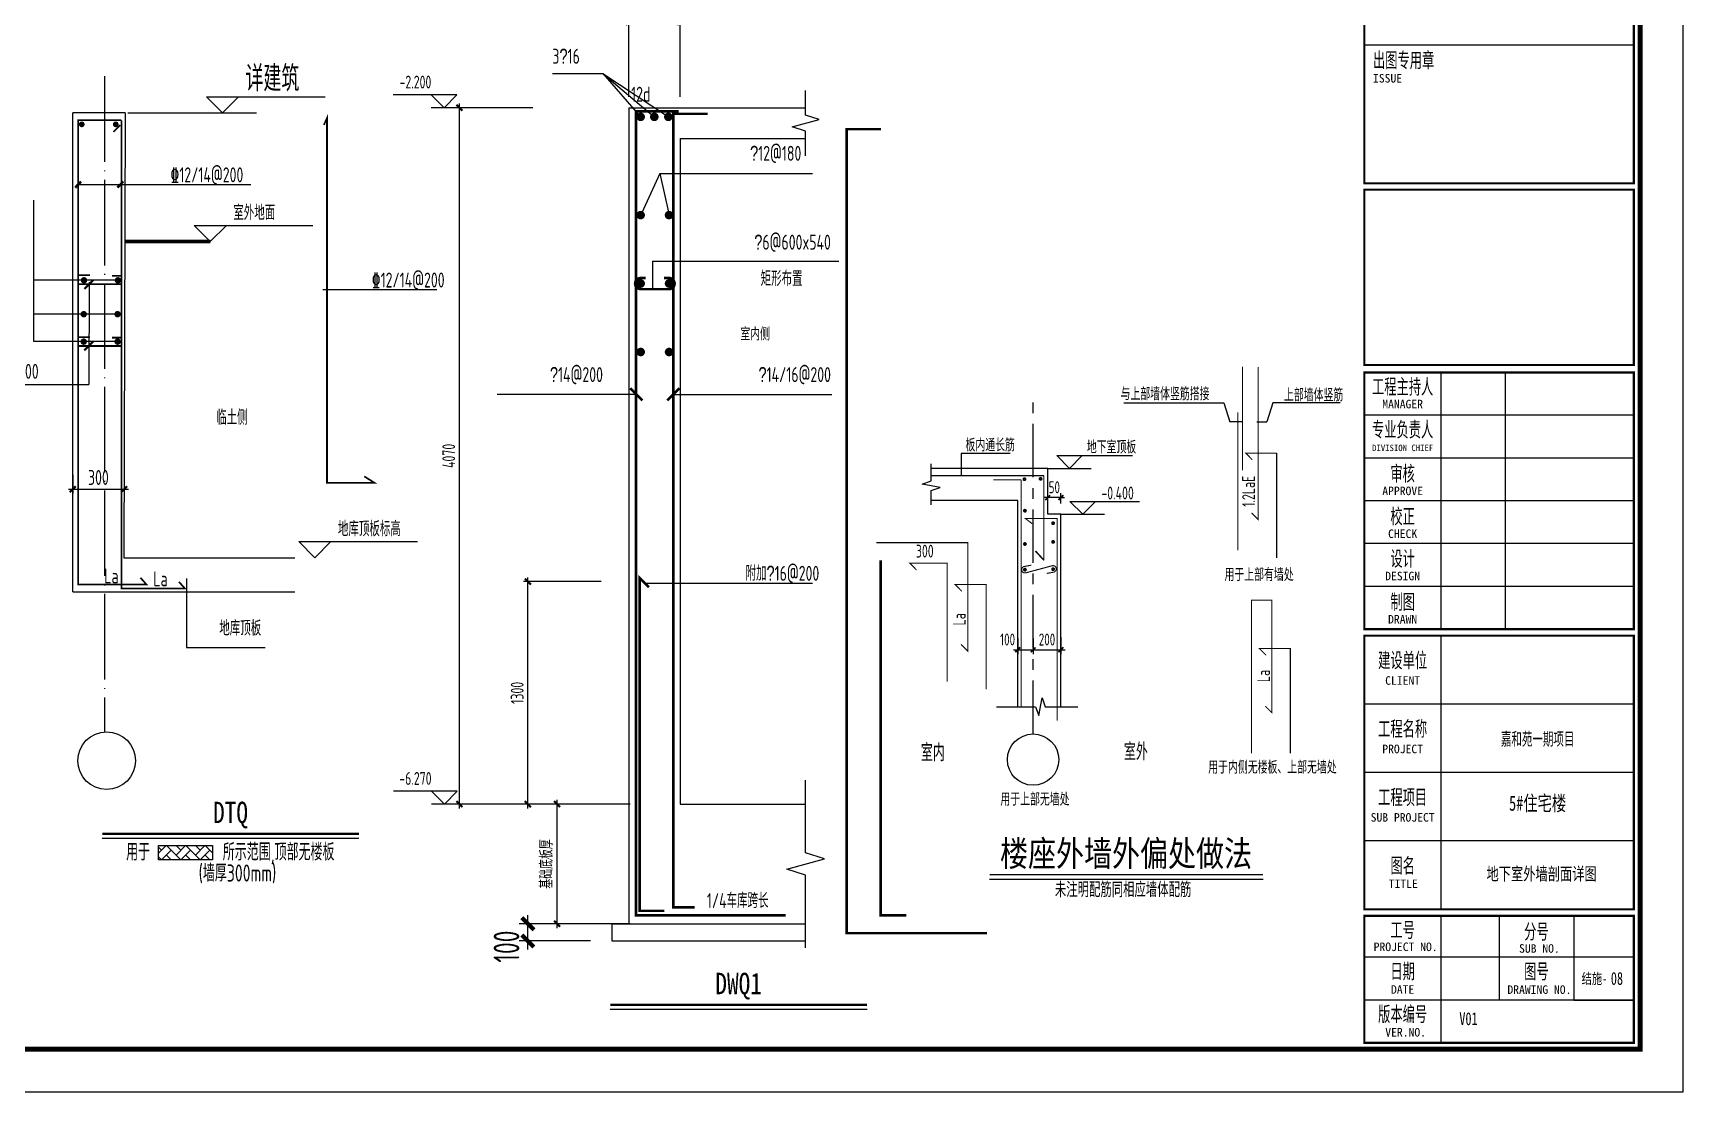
# Model space of a CAD drawing. Extents: x 154268 to 5133249, y -1832900 to 601179.
# Drawn here: x 573924 to 612504, y 412838 to 437595 of the extents above; entities that cross this region are included whole.
import ezdxf
from ezdxf.enums import TextEntityAlignment as Align

# ---------------------------------------------------------------- set-up
doc = ezdxf.new("R2010")
doc.units = 0
doc.header["$LTSCALE"] = 1000
for name, pattern in [('CENTER', [2, 1.25, -0.25, 0.25, -0.25]), ('DASHED', [0.75, 0.5, -0.25]), ('DOTE', [2.42, 2, -0.2, 0.02, -0.2])]:
    doc.linetypes.add(name, pattern=pattern)
for name, color, linetype in [('120', 15, 'Continuous'), ('A-ANNO-TITLE', 3, 'Continuous'), ('AXIS_TEXT', 7, 'Continuous'), ('BASE', 7, 'Continuous'), ('BZ', 151, 'Continuous'), ('DIM', 3, 'Continuous'), ('FLOOR', 113, 'Continuous'), ('FLOOR_REIN', 1, 'Continuous'), ('PUB_WINDW', 7, 'Continuous'), ('rein', 6, 'Continuous'), ('REIND', 12, 'Continuous'), ('REINL', 12, 'Continuous'), ('S-AXIS-DE-轴线', 253, 'CENTER'), ('S-DIM-尺寸', 3, 'Continuous'), ('S-FLOOR-说明', 7, 'Continuous'), ('S-MOD-TXT', 7, 'Continuous'), ('S-TEXT-文字', 7, 'Continuous'), ('S-THIN-细线符号', 7, 'Continuous'), ('S-WALL-BR-虚线', 9, 'DASHED'), ('S-WALL-DE-标注', 7, 'Continuous'), ('S-WALL-DE-点钢筋', 1, 'Continuous'), ('S-WALL-DE-线钢筋', 1, 'Continuous'), ('S-WALL-DE-详图', 7, 'Continuous'), ('S-WALL-填充', 254, 'Continuous'), ('S-WALL-粗线', 2, 'Continuous'), ('S_TEXT', 7, 'Continuous'), ('S_辅助线', 3, 'Continuous'), ('S_钢筋', 1, 'Continuous'), ('TEXT', 7, 'Continuous'), ('THIN', 7, 'Continuous'), ('WALL_DE', 7, 'Continuous'), ('文字__图名', 7, 'Continuous'), ('楼号', 7, 'Continuous'), ('钢筋', 101, 'Continuous'), ('钢筋线', 1, 'Continuous'), ('雨棚', 2, 'Continuous')]:
    doc.layers.add(name, color=color, linetype=linetype)
doc.layers.add('_TSZ_PLOT_MARK', color=1, linetype='Continuous', plot=False)
doc.styles.add('-宋体', font='', dxfattribs={"width": 0.8})
doc.styles.add('COMPLEX', font='COMPLEX')
doc.styles.add('DD', font='romand__.ttf', dxfattribs={"width": 0.7, "bigfont": 'HZTXT.SHX'})
doc.styles.add('TSSD_Dimension', font='tssdeng.shx', dxfattribs={"width": 0.7, "bigfont": 'Hztxt.shx'})
doc.styles.add('TSSD_Label', font='tssdeng.shx', dxfattribs={"width": 0.7, "bigfont": 'hztxt.shx'})
doc.styles.add('TSSD_Norm', font='tssdeng.shx', dxfattribs={"bigfont": 'hztxt.shx'})
doc.styles.add('tssd_rein', font='tssdeng.shx', dxfattribs={"width": 0.7, "bigfont": 'hztxt.shx'})
doc.styles.add('TYA', font='bzxw_tssd.shx', dxfattribs={"width": 0.7, "bigfont": 'BZHZ.shx'})
doc.styles.add('黑体', font='simhei.ttf')
doc.styles.get('-宋体').set_extended_font_data('SimSun')
doc.dimstyles.new('TSSD_100_100$0', dxfattribs={"dimtxt": 280, "dimasz": 80, "dimexe": 100, "dimexo": 250, "dimgap": 100, "dimtad": 1, "dimdec": 0, "dimzin": 0, "dimdsep": 46, "dimtxsty": 'TSSD_Dimension', "dimblk": 'ARCHTICK', "dimcen": 0, "dimdle": 100, "dimclrd": 3, "dimclre": 3, "dimclrt": 7, "dimadec": 0, "dimazin": 0, "dimtfac": 1, "dimtdec": 0, "dimtix": 1, "dimtmove": 2, "dimatfit": 3, "dimldrblk": 'ARCHTICK', "dimfxl": 100, "dimtolj": 1, "dimtzin": 0, "dimarcsym": 0})
doc.dimstyles.new('TSSD_25_100', dxfattribs={"dimtxt": 350, "dimasz": 100, "dimexe": 100, "dimexo": 250, "dimgap": 100, "dimtad": 1, "dimdec": 0, "dimlfac": 0.25, "dimzin": 0, "dimdsep": 46, "dimtxsty": 'TSSD_Dimension', "dimblk": 'ARCHTICK', "dimcen": 0, "dimdle": 100, "dimclrt": 7, "dimadec": 0, "dimazin": 0, "dimtfac": 1, "dimtdec": 0, "dimtix": 1, "dimtmove": 2, "dimatfit": 3, "dimfxl": 1, "dimtolj": 1, "dimtzin": 0, "dimarcsym": 0})
doc.dimstyles.new('TSSD_50_100', dxfattribs={"dimtxt": 300, "dimasz": 100, "dimexe": 100, "dimexo": 250, "dimgap": 100, "dimtad": 1, "dimdec": 0, "dimlfac": 0.5, "dimzin": 0, "dimdsep": 46, "dimtxsty": 'TSSD_Dimension', "dimblk": 'ARCHTICK', "dimblk1": 'ARCHTICK', "dimblk2": 'ARCHTICK', "dimcen": 0, "dimdle": 100, "dimclrt": 7, "dimadec": 0, "dimazin": 0, "dimtfac": 1, "dimtdec": 0, "dimtix": 1, "dimtmove": 2, "dimatfit": 3, "dimfxl": 1, "dimtolj": 1, "dimtzin": 0, "dimarcsym": 0})
doc.dimstyles.new('TSSD_50_50', dxfattribs={"dimtxt": 150, "dimasz": 50, "dimexe": 50, "dimexo": 125, "dimgap": 50, "dimtad": 1, "dimdec": 0, "dimzin": 0, "dimdsep": 46, "dimtxsty": 'TSSD_Dimension', "dimblk": 'ARCHTICK', "dimblk1": 'ARCHTICK', "dimblk2": 'ARCHTICK', "dimcen": 0, "dimdle": 50, "dimclrt": 7, "dimadec": 0, "dimazin": 0, "dimtfac": 1, "dimtdec": 0, "dimtix": 1, "dimtmove": 2, "dimatfit": 3, "dimfxl": 1, "dimtolj": 1, "dimtzin": 0, "dimarcsym": 0})

# ---------------------------------------------------------------- blocks, each defined once
blk = doc.blocks.new('_AXISO')
blk.add_circle((0, 0), 0.5)
at = {"layer": 'AXIS_TEXT', "style": 'COMPLEX', "width": 1.041667}
blk.add_attdef('A', text='', height=0.56, dxfattribs=at).set_placement((-0.25, -0.28), (0.25, -0.28), align=Align.FIT)
blk = doc.blocks.new('_ArchTick')
at = {"color": 0, "linetype": 'ByBlock', "const_width": 0.5}
blk.add_lwpolyline([(-0.71, -0.71), (0.71, 0.71)], dxfattribs=at)
blk = doc.blocks.new('*D5117')
at = {"layer": 'Defpoints', "color": 0, "transparency": 16777216}
for p in [(3309, 6125), (3668, 6125), (3668, 5614)]:
    blk.add_point(p, dxfattribs=at)
at = {"layer": 'DIM', "color": 3, "lineweight": -2, "transparency": 16777216}
for p, q in [((3309, 5875), (3309, 5514)), ((3668, 5875), (3668, 5514)), ((3209, 5614), (3768, 5614))]:
    blk.add_line(p, q, dxfattribs=at)
at = {"layer": 'DIM', "color": 3, "lineweight": -2, "transparency": 16777216, "xscale": 80, "yscale": 80, "zscale": 80, "rotation": 180}
blk.add_blockref('_ArchTick', (3309, 5614), dxfattribs=at)
at = {"layer": 'DIM', "color": 3, "lineweight": -2, "transparency": 16777216, "xscale": 80, "yscale": 80, "zscale": 80}
blk.add_blockref('_ArchTick', (3668, 5614), dxfattribs=at)
at = {"layer": 'DIM', "color": 7, "transparency": 16777216, "insert": (3072, 5854), "char_height": 280, "attachment_point": 5, "style": 'TSSD_Dimension'}
blk.add_mtext('\\A1;100', dxfattribs=at)
blk = doc.blocks.new('*D5118')
at = {"layer": 'Defpoints', "color": 0, "transparency": 16777216}
for p in [(3668, 6125), (4319, 6157), (4319, 5614)]:
    blk.add_point(p, dxfattribs=at)
at = {"layer": 'DIM', "color": 3, "lineweight": -2, "transparency": 16777216}
for p, q in [((3668, 5875), (3668, 5514)), ((4319, 5907), (4319, 5514)), ((3568, 5614), (4419, 5614))]:
    blk.add_line(p, q, dxfattribs=at)
at = {"layer": 'DIM', "color": 3, "lineweight": -2, "transparency": 16777216, "xscale": 80, "yscale": 80, "zscale": 80, "rotation": 180}
blk.add_blockref('_ArchTick', (3668, 5614), dxfattribs=at)
at = {"layer": 'DIM', "color": 3, "lineweight": -2, "transparency": 16777216, "xscale": 80, "yscale": 80, "zscale": 80}
blk.add_blockref('_ArchTick', (4319, 5614), dxfattribs=at)
at = {"layer": 'DIM', "color": 7, "transparency": 16777216, "insert": (3993, 5854), "char_height": 280, "attachment_point": 5, "style": 'TSSD_Dimension'}
blk.add_mtext('\\A1;200', dxfattribs=at)
blk = doc.blocks.new('*D5119')
at = {"layer": 'Defpoints', "color": 0, "transparency": 16777216}
for p in [(4009, 9173), (4009, 8781), (4319, 8781)]:
    blk.add_point(p, dxfattribs=at)
at = {"layer": 'DIM', "color": 3, "lineweight": -2, "transparency": 16777216}
for p, q in [((4009, 9031), (4009, 9273)), ((4319, 9031), (4319, 9273)), ((4009, 9173), (3929, 9173)), ((4319, 9173), (4009, 9173)), ((4319, 9173), (4399, 9173))]:
    blk.add_line(p, q, dxfattribs=at)
at = {"layer": 'DIM', "color": 3, "lineweight": -2, "transparency": 16777216, "xscale": 80, "yscale": 80, "zscale": 80}
blk.add_blockref('_ArchTick', (4009, 9173), dxfattribs=at)
at = {"layer": 'DIM', "color": 3, "lineweight": -2, "transparency": 16777216, "xscale": 80, "yscale": 80, "zscale": 80, "rotation": 180}
blk.add_blockref('_ArchTick', (4319, 9173), dxfattribs=at)
at = {"layer": 'DIM', "color": 7, "transparency": 16777216, "insert": (4164, 9413), "char_height": 280, "attachment_point": 5, "style": 'TSSD_Dimension'}
blk.add_mtext('\\A1;50', dxfattribs=at)
blk = doc.blocks.new('*U19')
at = {"layer": '文字__图名'}
blk.add_line((-30.01, -1), (30.01, -1), dxfattribs=at)
at = {"layer": '文字__图名', "const_width": 0.5}
blk.add_lwpolyline([(-30.01, 0), (30.01, 0)], dxfattribs=at)
at = {"layer": '文字__图名', "color": 7, "style": '黑体', "width": 0.8}
blk.add_attdef('图名', text='', height=5, dxfattribs=at).set_placement((0, 1), align=Align.BOTTOM_CENTER)
blk = doc.blocks.new('*D5138')
at = {"layer": 'Defpoints', "color": 0, "transparency": 16777216}
for p in [(574852, 427519), (576054, 427515), (576054, 426929)]:
    blk.add_point(p, dxfattribs=at)
at = {"layer": 'DIM', "color": 0, "lineweight": -2, "transparency": 16777216}
for p, q in [((574852, 427269), (574852, 426829)), ((576054, 427265), (576054, 426829)), ((574752, 426929), (576154, 426929))]:
    blk.add_line(p, q, dxfattribs=at)
at = {"layer": 'DIM', "color": 0, "lineweight": -2, "transparency": 16777216, "xscale": 100, "yscale": 100, "zscale": 100, "rotation": 180}
blk.add_blockref('_ArchTick', (574852, 426929), dxfattribs=at)
at = {"layer": 'DIM', "color": 0, "lineweight": -2, "transparency": 16777216, "xscale": 100, "yscale": 100, "zscale": 100}
blk.add_blockref('_ArchTick', (576054, 426929), dxfattribs=at)
at = {"layer": 'DIM', "color": 7, "transparency": 16777216, "insert": (575453, 427204), "char_height": 350, "attachment_point": 5, "style": 'TSSD_Dimension'}
blk.add_mtext('\\A1;300', dxfattribs=at)
blk = doc.blocks.new('*D5121')
at = {"layer": 'Defpoints', "color": 0, "transparency": 16777216}
for p in [(-1700, -1115), (-718, -1115), (-718, -1315)]:
    blk.add_point(p, dxfattribs=at)
at = {"layer": 'DIM', "color": 0, "lineweight": -2, "transparency": 16777216}
for p, q in [((-968, -1115), (-1800, -1115)), ((-1700, -1415), (-1700, -1015)), ((-968, -1315), (-1800, -1315))]:
    blk.add_line(p, q, dxfattribs=at)
at = {"layer": 'DIM', "color": 0, "lineweight": -2, "transparency": 16777216, "xscale": 100, "yscale": 100, "zscale": 100}
for p, rotation in [((-1700, -1115), 90), ((-1700, -1315), 270)]:
    blk.add_blockref('_ArchTick', p, dxfattribs=dict(at, rotation=rotation))
at = {"layer": 'DIM', "color": 7, "transparency": 16777216, "insert": (-1950, -1381), "char_height": 300, "attachment_point": 5, "rotation": 90, "style": 'TSSD_Dimension'}
blk.add_mtext('\\A1;100', dxfattribs=at)
blk = doc.blocks.new('*D5122')
at = {"layer": 'Defpoints', "color": 0, "transparency": 16777216}
for p in [(-1700, 2885), (-718, 2885), (-718, 285)]:
    blk.add_point(p, dxfattribs=at)
at = {"layer": 'DIM', "color": 0, "lineweight": -2, "transparency": 16777216}
for p, q in [((-1700, 235), (-1700, 2935)), ((-843, 2885), (-1750, 2885)), ((-843, 285), (-1750, 285))]:
    blk.add_line(p, q, dxfattribs=at)
at = {"layer": 'DIM', "color": 0, "lineweight": -2, "transparency": 16777216, "xscale": 50, "yscale": 50, "zscale": 50}
for p, rotation in [((-1700, 2885), 90), ((-1700, 285), 270)]:
    blk.add_blockref('_ArchTick', p, dxfattribs=dict(at, rotation=rotation))
at = {"layer": 'DIM', "color": 7, "transparency": 16777216, "insert": (-1825, 1585), "char_height": 150, "attachment_point": 5, "rotation": 90, "style": 'TSSD_Dimension'}
blk.add_mtext('\\A1;1300', dxfattribs=at)
blk = doc.blocks.new('*D5123')
at = {"layer": 'Defpoints', "color": 0, "transparency": 16777216}
for p in [(-2500, 8425), (-1518, 8425), (-1518, 285)]:
    blk.add_point(p, dxfattribs=at)
at = {"layer": 'DIM', "color": 0, "lineweight": -2, "transparency": 16777216}
for p, q in [((-1643, 8425), (-2550, 8425)), ((-2500, 235), (-2500, 8475)), ((-1643, 285), (-2550, 285))]:
    blk.add_line(p, q, dxfattribs=at)
at = {"layer": 'DIM', "color": 0, "lineweight": -2, "transparency": 16777216, "xscale": 50, "yscale": 50, "zscale": 50}
for p, rotation in [((-2500, 8425), 90), ((-2500, 285), 270)]:
    blk.add_blockref('_ArchTick', p, dxfattribs=dict(at, rotation=rotation))
at = {"layer": 'DIM', "color": 7, "transparency": 16777216, "insert": (-2625, 4355), "char_height": 150, "attachment_point": 5, "rotation": 90, "style": 'TSSD_Dimension'}
blk.add_mtext('\\A1;4070', dxfattribs=at)
blk = doc.blocks.new('*D5124')
at = {"layer": 'Defpoints', "color": 0, "transparency": 16777216}
for p in [(82, 9426), (-518, 8425), (82, 8425)]:
    blk.add_point(p, dxfattribs=at)
at = {"layer": 'DIM', "color": 0, "lineweight": -2, "transparency": 16777216}
for p, q in [((-518, 8550), (-518, 9476)), ((82, 8550), (82, 9476)), ((-568, 9426), (132, 9426))]:
    blk.add_line(p, q, dxfattribs=at)
at = {"layer": 'DIM', "color": 0, "lineweight": -2, "transparency": 16777216, "xscale": 50, "yscale": 50, "zscale": 50, "rotation": 180}
blk.add_blockref('_ArchTick', (-518, 9426), dxfattribs=at)
at = {"layer": 'DIM', "color": 0, "lineweight": -2, "transparency": 16777216, "xscale": 50, "yscale": 50, "zscale": 50}
blk.add_blockref('_ArchTick', (82, 9426), dxfattribs=at)
at = {"layer": 'DIM', "color": 7, "transparency": 16777216, "insert": (-218, 9551), "char_height": 150, "attachment_point": 5, "style": 'TSSD_Dimension'}
blk.add_mtext('\\A1;300', dxfattribs=at)
blk = doc.blocks.new('*D5136')
at = {"layer": 'Defpoints', "color": 0, "transparency": 16777216}
for p in [(586177, 419569), (588139, 419569), (588139, 416769)]:
    blk.add_point(p, dxfattribs=at)
at = {"layer": 'DIM', "color": 0, "lineweight": -2, "transparency": 16777216}
for p, q in [((587889, 419569), (586077, 419569)), ((586177, 416669), (586177, 419669)), ((587889, 416769), (586077, 416769))]:
    blk.add_line(p, q, dxfattribs=at)
at = {"layer": 'DIM', "color": 0, "lineweight": -2, "transparency": 16777216, "xscale": 100, "yscale": 100, "zscale": 100}
for p, rotation in [((586177, 419569), 90), ((586177, 416769), 270)]:
    blk.add_blockref('_ArchTick', p, dxfattribs=dict(at, rotation=rotation))
at = {"layer": 'DIM', "color": 7, "transparency": 16777216, "insert": (585927, 418169), "char_height": 300, "attachment_point": 5, "rotation": 90, "style": 'TSSD_Dimension'}
blk.add_mtext('\\A1;基础底板厚', dxfattribs=at)
blk = doc.blocks.new('A$C36EE1670')
at = {"layer": 'S-AXIS-DE-轴线', "color": 1}
blk.add_line((3667.8, 3645.5, -484648.7), (3667.8, 11471.4, -484648.7), dxfattribs=at)
at = {"layer": 'S-TEXT-文字'}
blk.add_line((2649, 254.9), (9046, 254.9), dxfattribs=at)
at = {"layer": 'S-TEXT-文字', "ltscale": 99, "const_width": 30}
blk.add_lwpolyline([(2649, 354.9), (9046, 354.9)], dxfattribs=at)
at = {"layer": 'S-THIN-细线符号'}
for p, q in [((4519.1, 9854.9, -461097.7), (4219.1, 10154.9, -461097.7)), ((4219.1, 10154.9, -461097.7), (5989.9, 10154.9, -461097.7)), ((4519.1, 9854.9, -461097.7), (4819.1, 10154.9, -461097.7)), ((4008.9, 9854.9, -484648.7), (5029.2, 9854.9, -437546.7)), ((4829.1, 8780.9, -1477497), (4529.1, 9080.9, -1477497)), ((4529.1, 9080.9, -1477497), (6159.4, 9080.9, -1477497)), ((4829.1, 8780.9, -1477497), (5129.1, 9080.9, -1477497)), ((4318.9, 8780.9, -1501048), (5339.2, 8780.9, -1453946))]:
    blk.add_line(p, q, dxfattribs=at)
at = {"layer": 'S-WALL-DE-标注'}
for p, q in [((5786.1, 11388.5, -484648.7), (8124.3, 11388.5, -484648.7)), ((8124.3, 11388.5, -484648.7), (8267.7, 10940.2, -484648.7)), ((9275.9, 11388.5, -484648.7), (9132.4, 10940.2, -484648.7)), ((10844.4, 11388.5, -484648.7), (9275.9, 11388.5, -484648.7)), ((8561.6, 10940.2, -484648.7), (8267.7, 10940.2, -484648.7)), ((8899.4, 10940.2, -484648.7), (9132.4, 10940.2, -484648.7)), ((1987.6, 10203.5, 531750.6), (1987.6, 9685.3, 531750.6)), ((3132.4, 10203.5, 531750.6), (1987.6, 10203.5, 531750.6))]:
    blk.add_line(p, q, dxfattribs=at)
at = {"layer": 'S-WALL-DE-点钢筋', "const_width": 41.7}
for points, elevation in [([(3465.8, 9626.5, -1), (3465.8, 9578.5, -1)], 484648.7), ([(3843.7, 9633.5, -1), (3843.7, 9585.5, -1)], 484648.7), ([(3477.6, 8889.6, -1), (3477.6, 8841.6, -1)], 531750.6), ([(4136.2, 8597.8, -1), (4136.2, 8549.8, -1)], 531750.6), ([(3477.6, 8110.9, -1), (3477.6, 8062.9, -1)], 531750.6), ([(4136.2, 8160.5, -1), (4136.2, 8112.5, -1)], 531750.6), ([(3477.6, 7510.9, -1), (3477.6, 7462.9, -1)], 531750.6), ([(4136.2, 7521.8, -1), (4136.2, 7473.8, -1)], 531750.6)]:
    blk.add_lwpolyline(points, format="xyb", close=True, dxfattribs=dict(at, elevation=elevation))
at = {"layer": 'S-WALL-DE-线钢筋', "const_width": 25}
for points, elevation in [([(8561.6, 9812.8), (8561.6, 12233.7)], 531750.6), ([(8932.8, 12227.9), (8932.8, 8655.6), (8777, 8813.3)], 531750.6), ([(8452.8, 7939.5), (8452.8, 11168.6)], 531750.6), ([(9362.8, 10211.2), (8640.5, 10211.2), (8795.9, 10053.6)], 531750.6), ([(9362.8, 7759.2), (9362.8, 10211.2)], 531750.6), ([(3921.7, 7707.1), (3921.7, 9685.3), (3921.7, 9685.3)], 531750.6), ([(3387.4, 9589.6), (2739.8, 9589.6)], 531750.6), ([(3387.4, 9589.6), (3387.4, 9589.6), (3387.4, 9589.6), (3387.4, 4284.2)], 531750.6), ([(4231.7, 3960.2), (4231.7, 8681.3), (3490.9, 8681.3), (3646.4, 8560.7)], 531750.6), ([(1984, 5739.8), (2139.8, 5582.2), (2139.8, 8117.8), (0, 8117.8)], 531750.6), ([(1659.8, 4866), (1659.8, 7637.8), (786.7, 7637.8), (942, 7480.1)], 531750.6), ([(2569.8, 4685.7), (2569.8, 7137.8), (1847.5, 7137.8), (2002.9, 6980.1)], 531750.6), ([(8772.3, 3197.1), (8772.3, 6773.7), (9252.3, 6773.7), (9252.3, 4140.5), (9096.4, 4298.2)], -693143.7), ([(9682.3, 3191.6), (9682.3, 5643.7), (8960, 5643.7), (9115.4, 5486)], -693143.7)]:
    blk.add_lwpolyline(points, dxfattribs=dict(at, elevation=elevation))
at = {"layer": 'S-WALL-DE-线钢筋', "const_width": 25, "elevation": -484648.7}
blk.add_lwpolyline([(3627.5, 7592.2), (3463.9, 7562.4, 0.9999993), (3491.4, 7411.4), (4119.7, 7579.9, -1.0000007), (4147.2, 7428.8), (3983.6, 7399)], format="xyb", dxfattribs=at)
at = {"layer": 'S-WALL-DE-详图'}
for p, q in [((4008.9, 9854.9, -484648.7), (1287.6, 9854.9, -484648.7)), ((4008.9, 8780.9, -1501048), (4008.9, 9854.9, -484648.7)), ((3308.9, 9104.9, -484648.7), (1287.6, 9104.9, -484648.7)), ((3308.9, 4284.2, -484648.7), (3308.9, 9104.9, -1373523.4)), ((4318.9, 8780.9, -1501048), (4008.9, 8780.9, -1501048)), ((4318.9, 4284.2, -484648.7), (4318.9, 8780.9, -1501048))]:
    blk.add_line(p, q, dxfattribs=at)
at = {"layer": 'S_辅助线', "elevation": -531750.6}
blk.add_lwpolyline([(2932.7, 4284.2), (3726.9, 4284.2), (3803.4, 4074.2), (3877.4, 4494.2), (3951.9, 4284.2), (4698.9, 4284.2)], dxfattribs=at)
at = {"layer": 'S_钢筋', "const_width": 35}
for points, elevation in [([(1287.6, 9685.3), (3387.4, 9685.3)], -693143.7), ([(2605, 9685.3), (3921.7, 9685.3)], -693143.7), ([(3721.7, 7923.5), (3921.7, 7707.1)], -484648.7)]:
    blk.add_lwpolyline(points, dxfattribs=dict(at, elevation=elevation))
at = {"layer": 'THIN', "lineweight": -3, "elevation": -531750.6}
for points in [[(1287.6, 9000.4), (1287.6, 9334.9), (1497.6, 9411.3), (1077.6, 9485.4), (1287.6, 9559.9), (1287.6, 9960.4)], [(2811.4, 4284.2), (3726.9, 4284.2), (3803.4, 4074.2), (3877.4, 4494.2), (3951.9, 4284.2), (4711.4, 4284.2)]]:
    blk.add_lwpolyline(points, dxfattribs=at)
at = {"layer": 'THIN', "elevation": -693143.7}
for points in [[(1805.6, 3185.4, 0, 80, 0), (2205.6, 3185.4, 0, 0, 0), (2805.7, 3185.4, 0, 0, 0)], [(5591.1, 3185.4, 0, 80, 0), (5191.1, 3185.4, 0, 0, 0), (4590.9, 3185.4, 0, 0, 0)]]:
    blk.add_lwpolyline(points, format="xyseb", dxfattribs=at)
at = {"layer": '雨棚'}
blk.add_line((3308.9, 9104.9, -1501048), (3308.9, 9104.9, -1501048), dxfattribs=at)
at = {"layer": '雨棚', "xscale": 1200, "yscale": 1200, "zscale": 1200}
blk.add_blockref('_AXISO', (3667.8, 3045.5, -484648.7), dxfattribs=at)
at = {"layer": 'S-TEXT-文字', "style": '-宋体', "width": 0.8}
blk.add_text('楼座外墙外偏处做法', height=600, dxfattribs=at).set_placement((5841.2, 865.8), align=Align.MIDDLE)
at = {"layer": 'S-THIN-细线符号', "style": 'TSSD_Label', "width": 0.7}
for s, p in [('地下室顶板', (4923.7, 10202.3, -461097.7)), ('-0.400', (5265.2, 9128.3, -1477497))]:
    blk.add_text(s, height=300, dxfattribs=at).set_placement(p)
for s, p in [('室外', (6073.2, 3031.1, -693143.7)), ('室内', (1323.5, 3009.1, -693143.7))]:
    blk.add_text(s, height=400, dxfattribs=at).set_placement(p, align=Align.CENTER)
at = {"layer": 'S-WALL-DE-标注', "style": 'TSSD_Label', "width": 0.7}
for s, p in [('与上部墙体竖筋搭接', (5713.3, 11446, -373277.6)), ('上部墙体竖筋', (9534, 11420.8, -373277.6)), ('板内通长筋', (2086.8, 10250.9, 531750.6)), ('300', (927.9, 7769.8, -276153.7)), ('用于上部有墙处', (8143.9, 7219.3, -484648.7)), ('用于内侧无楼板、上部无墙处', (7763.6, 2717.2, -1709543)), ('用于上部无墙处', (2902.7, 1969.2, -484648.7))]:
    blk.add_text(s, height=300, dxfattribs=at).set_placement(p)
for s, p in [('1.2LaE', (8856.2, 8956.4, -276153.7)), ('La', (2090.4, 6184.5, -1339654.9)), ('La', (9206.9, 4859.4, -1501048))]:
    blk.add_text(s, height=300, rotation=90, dxfattribs=at).set_placement(p)
at = {"layer": 'S_TEXT', "style": 'TYA', "width": 0.8}
blk.add_text('未注明配筋同相应墙体配筋', height=350, dxfattribs=at).set_placement((4176.5, -169.5, -484648.7))
at = {"layer": 'DIM'}
for base, p1, p2, text, picture, middle in [((4008.9, 9173.2, -693143.7), (4318.9, 8780.9, -693143.7), (4008.9, 8780.9, -693143.7), '50', '*D5119', (4163.9, 9413.2, -693143.7)), ((4318.9, 5613.7, -693143.7), (3667.8, 6125, -693143.7), (4318.9, 6157.1, -693143.7), '200', '*D5118', (3993.4, 5853.7, -693143.7))]:
    dim = blk.add_linear_dim(base=base, p1=p1, p2=p2, text=text, dimstyle='TSSD_100_100$0', dxfattribs=at)
    dim.commit()
    dim.dimension.update_dxf_attribs({"geometry": picture, "text_midpoint": middle})
dim = blk.add_linear_dim(base=(3667.8, 5613.7, -693143.7), p1=(3308.9, 6125, -693143.7), p2=(3667.8, 6125, -693143.7), text='100', dimstyle='TSSD_100_100$0', dxfattribs=at)
dim.commit()
dim.dimension.update_dxf_attribs({"geometry": '*D5117', "text_midpoint": (3071.8, 5853.7, -693143.7), "dimtype": 128})
blk = doc.blocks.new('drge')
at = {"layer": 'BASE'}
for p, q in [((81.8, 284.8), (1547.5, 284.8)), ((-718.2, -1115.2), (-718.2, -1315.2)), ((-718.2, -1115.2), (1547.5, -1115.2)), ((-718.2, -1315.2), (1547.5, -1315.2))]:
    blk.add_line(p, q, dxfattribs=at)
at = {"layer": 'BZ'}
for p, q in [((-1413.4, 8823.7), (-823.4, 8823.7)), ((-824.2, 8824.8), (-221.7, 8317.4)), ((-823.4, 8823.7), (-57.6, 8317.4)), ((-823.4, 8823.7), (-381.5, 8317.4)), ((-159.3, 7655.6), (-390.4, 7145.8)), ((-159.3, 7655.6), (1627.6, 7655.6)), ((-159.3, 7655.6), (-49.6, 7169.1)), ((-244.1, 6632.1), (1936.2, 6632.1)), ((-244.1, 6632.1), (-244.1, 6304.1)), ((-431.1, 5074.4), (-2058.7, 5074.4)), ((0, 5074.4), (1853.2, 5074.4)), ((-331.9, 2865.6), (1627.6, 2865.6))]:
    blk.add_line(p, q, dxfattribs=at)
at = {"layer": 'DIM', "color": 0, "linetype": 'ByBlock', "const_width": 30}
for points in [[(-360.4, 5003.7), (-501.8, 5145.1)], [(-70.7, 5003.7), (70.7, 5145.1)]]:
    blk.add_lwpolyline(points, dxfattribs=at)
at = {"layer": 'FLOOR'}
for p, q in [((-518.2, 8424.8), (1547.5, 8424.8)), ((81.8, 8064.8), (1547.5, 8064.8))]:
    blk.add_line(p, q, dxfattribs=at)
at = {"layer": 'FLOOR_REIN', "const_width": 30}
for points in [[(63.5, 8382.4), (-436.5, 8382.4), (-436.5, -1015.2), (1314.9, -1015.2)], [(400, 8353.2), (0, 8353.2), (0, -922.6), (249.6, -922.6)], [(2427.2, 8174), (2027.2, 8174), (2027.2, -1223.6), (3667.9, -1223.6)], [(2424.4, 3134.8), (2424.4, -1015.2), (2726.3, -1015.2)], [(-286.3, 2819.9), (-392.4, 2926), (-392.4, -962.8), (-105.8, -962.8)]]:
    blk.add_lwpolyline(points, dxfattribs=at)
at = {"layer": 'REIND', "const_width": 50}
for points in [[(-356.5, 8317.4, 1), (-406.5, 8317.4, 1)], [(-196.7, 8317.4, 1), (-246.7, 8317.4, 1)], [(-32.6, 8317.4, 1), (-82.6, 8317.4, 1)]]:
    blk.add_lwpolyline(points, format="xyb", close=True, dxfattribs=at)
at = {"layer": 'REINL', "const_width": 50}
for points in [[(-406.5, 7169.1, 1), (-356.5, 7169.1, 1)], [(-74.6, 7169.1, 1), (-24.6, 7169.1, 1)], [(-406.5, 6369.1, 1), (-356.5, 6369.1, 1)], [(-74.6, 6369.1, 1), (-24.6, 6369.1, 1)], [(-406.5, 5569.1, 1), (-356.5, 5569.1, 1)], [(-74.6, 5569.1, 1), (-24.6, 5569.1, 1)]]:
    blk.add_lwpolyline(points, format="xyb", close=True, dxfattribs=at)
at = {"layer": 'REINL', "const_width": 30}
blk.add_lwpolyline([(-321.5, 6434.1), (-381.5, 6434.1, 1), (-381.5, 6304.1), (-49.6, 6304.1, 1), (-49.6, 6434.1), (-109.6, 6434.1)], format="xyb", dxfattribs=at)
at = {"layer": 'THIN'}
for p, q in [((-2828.8, 8574.8), (-3273.1, 8574.8)), ((-2678.8, 8424.8), (-2828.8, 8574.8)), ((-2528.8, 8574.8), (-2828.8, 8574.8)), ((-2678.8, 8424.8), (-2528.8, 8574.8)), ((-2248.7, 8424.8), (-2828.8, 8424.8)), ((-1799.6, 8424.8), (-2569.2, 8424.8)), ((-2825.9, 434.8), (-3270.2, 434.8)), ((-2675.9, 284.8), (-2825.9, 434.8)), ((-2525.9, 434.8), (-2825.9, 434.8)), ((-2675.9, 284.8), (-2525.9, 434.8)), ((-2245.7, 284.8), (-2825.9, 284.8))]:
    blk.add_line(p, q, dxfattribs=at)
for points in [[(1547.5, 7863.2), (1547.5, 8151.2), (1389.1, 8201.6), (1705.9, 8288), (1547.5, 8338.4), (1547.5, 8626.4)], [(1547.5, -1395.2), (1547.5, -545.2), (1327.5, -475.2), (1767.5, -355.2), (1547.5, -285.2), (1547.5, 564.8)]]:
    blk.add_lwpolyline(points, dxfattribs=at)
at = {"layer": 'WALL_DE'}
for p, q in [((-518.2, 8424.8), (-518.2, -1115.2)), ((81.8, 8064.8), (81.8, 284.8))]:
    blk.add_line(p, q, dxfattribs=at)
at = {"layer": 'TEXT', "style": 'TSSD_Label', "width": 0.7}
for s, p in [('3\ue53216', (-1413.4, 8886.2)), ('12d', (-492.8, 8442.4)), ('1/4车库跨长', (393.1, -983.1))]:
    blk.add_text(s, height=175, dxfattribs=at).set_placement(p, align=Align.BOTTOM_LEFT)
for s, p in [('\ue53212@180', (1496.5, 7979)), ('\ue53214@200', (-822.5, 5392.7)), ('\ue53214/16@200', (1843, 5392.7)), ('附加\ue53216@200', (1706.4, 3070))]:
    blk.add_text(s, height=175, dxfattribs=at).set_placement(p, align=Align.TOP_RIGHT)
for s, p in [('\ue5326@600x540', (1842.3, 6713)), ('矩形布置', (1511, 6287.4))]:
    blk.add_text(s, height=175, dxfattribs=at).set_placement(p, align=Align.BOTTOM_RIGHT)
at = {"layer": 'TEXT', "color": 1, "style": 'TSSD_Label', "width": 0.7}
blk.add_text('室内侧', height=150, dxfattribs=at).set_placement((1130.3, 5854.8), align=Align.TOP_RIGHT)
at = {"layer": 'THIN', "style": 'TSSD_Label', "width": 0.7}
for s, p in [('-2.200', (-2828.8, 8604.8)), ('-6.270', (-2825.9, 464.8))]:
    blk.add_text(s, height=150, dxfattribs=at).set_placement(p, align=Align.BOTTOM_RIGHT)
at = {"layer": 'DIM'}
dim = blk.add_linear_dim(base=(81.8, 9426.3), p1=(-518.2, 8424.8), p2=(81.8, 8424.8), text='300', dimstyle='TSSD_50_50', dxfattribs=at)
dim.commit()
dim.dimension.update_dxf_attribs({"geometry": '*D5124', "text_midpoint": (-218.2, 9551.3)})
for base, p1, p2, text, picture, middle in [((-2499.6, 8424.8), (-1518.2, 284.8), (-1518.2, 8424.8), '4070', '*D5123', (-2624.6, 4354.8)), ((-1699.6, 2884.8), (-718.2, 284.8), (-718.2, 2884.8), '1300', '*D5122', (-1824.6, 1584.8))]:
    dim = blk.add_linear_dim(base=base, p1=p1, p2=p2, angle=90, text=text, dimstyle='TSSD_50_50', dxfattribs=at)
    dim.commit()
    dim.dimension.update_dxf_attribs({"geometry": picture, "text_midpoint": middle})
dim = blk.add_linear_dim(base=(-1699.6, -1115.2), p1=(-718.2, -1315.2), p2=(-718.2, -1115.2), angle=90, dimstyle='TSSD_50_100', dxfattribs=at)
dim.commit()
dim.dimension.update_dxf_attribs({"geometry": '*D5121', "text_midpoint": (-1949.6, -1380.9), "dimtype": 128})

msp = doc.modelspace()

# ---------------------------------------------------------------- hatches: boundary and pattern name
at = {"layer": 'S-WALL-填充'}
h = msp.add_hatch(dxfattribs=at)
h.set_pattern_fill('AR-HBONE', color=256, scale=40)
h.set_pattern_definition([(45, (560524.29, 744211.28), (2e-14, 226.27417), [480, -160]), (135, (560637.43, 744324.42), (2e-14, 226.27417), [480, -160])])
h.paths.add_polyline_path([(576857.6, 418600.4), (578118.8, 418600.4), (578118.8, 418265.3), (576857.6, 418265.3)])

# ---------------------------------------------------------------- linework, layer by layer
at = {"color": 1, "linetype": 'DOTE'}
msp.add_line((575593.2, 436582.1), (575593.2, 421256.4), dxfattribs=at)
for p, q in [((574852.2, 424534.1), (574852.2, 435728.7)), ((576079.3, 435728.7), (574852.2, 435728.7)), ((576143.4, 435728.7), (579151.3, 435728.7)), ((574959.2, 434055), (579016.2, 434055)), ((573941.8, 430382), (573941.8, 433690.9)), ((575920.2, 431819.6), (573941.8, 431819.6)), ((575235.5, 431772.8), (575231.4, 429375.9)), ((575920.2, 431021.9), (573941.8, 431021.9)), ((575920.2, 430382), (573941.8, 430382)), ((572165.3, 429375.9), (575231.4, 429375.9))]:
    msp.add_line(p, q)
msp.add_lwpolyline([(576079.3, 435728.7), (576047.2, 425328.7)])
at = {"const_width": 50}
for points in [[(575124.3, 431611.9), (575335, 431824.1)], [(575121.9, 430176.3), (575332.5, 430388.5)]]:
    msp.add_lwpolyline(points, dxfattribs=at)
at = {"layer": '120'}
msp.add_lwpolyline([(578727.8, 436103.7), (578352.8, 435728.7), (577977.8, 436103.7), (580752.8, 436103.7)], dxfattribs=at)
at = {"layer": '_TSZ_PLOT_MARK'}
for points in [[(528403.6, 412838.3), (612503.6, 412838.3), (612503.6, 472238.3), (528403.6, 472238.3)], [(606843.2, 417107.5), (611353.6, 417107.5), (611353.6, 418707.5), (606843.2, 418707.5)], [(609948.6, 414988.3), (611353.6, 414988.3), (611353.6, 415988.3), (609948.6, 415988.3)]]:
    msp.add_lwpolyline(points, close=True, dxfattribs=at)
at = {"layer": 'A-ANNO-TITLE'}
for p, q in [((611353.6, 437312.6), (605053.6, 437312.6)), ((606843.2, 429657.5), (606843.2, 423657.5)), ((608343.2, 429657.5), (608343.2, 423657.5)), ((611353.6, 428657.5), (605053.6, 428657.5)), ((611353.6, 427657.5), (605053.6, 427657.5)), ((611353.6, 426657.5), (605053.6, 426657.5)), ((611353.6, 425657.5), (605053.6, 425657.5)), ((611353.6, 424657.5), (605053.6, 424657.5)), ((606843.2, 423507.5), (606843.2, 417107.5)), ((611353.6, 421907.5), (605053.6, 421907.5)), ((611353.6, 420307.5), (605053.6, 420307.5)), ((611353.6, 418707.5), (605053.6, 418707.5)), ((606843.2, 416957.5), (606843.2, 413988.3)), ((608203.6, 416957.5), (608203.6, 414988.3)), ((609948.6, 416957.5), (609948.6, 414988.3)), ((611353.6, 415988.3), (605053.6, 415988.3)), ((611353.6, 414988.3), (605053.6, 414988.3))]:
    msp.add_line(p, q, dxfattribs=at)
msp.add_lwpolyline([(528403.6, 412838.3), (612503.6, 412838.3), (612503.6, 472238.3), (528403.6, 472238.3)], close=True, dxfattribs=at)
for points, const_width in [([(530903.6, 413838.3), (611503.6, 413838.3), (611503.6, 471238.3), (530903.6, 471238.3)], 120), ([(605053.6, 444542.9), (605053.6, 434082.4), (611353.6, 434082.4), (611353.6, 444542.9), (611353.6, 444542.9), (605053.6, 444542.9)], 50), ([(605053.6, 433932.4), (605053.6, 429832.4), (611353.6, 429832.4), (611353.6, 433932.4)], 50), ([(605053.6, 429657.5), (605053.6, 423657.5), (611353.6, 423657.5), (611353.6, 429657.5)], 50), ([(605053.6, 429657.5), (605053.6, 423657.5), (611353.6, 423657.5), (611353.6, 429657.5)], 50), ([(605053.6, 423507.5), (605053.6, 417107.5), (611353.6, 417107.5), (611353.6, 423507.5)], 50), ([(605053.6, 416957.5), (605053.6, 413988.3), (611353.6, 413988.3), (611353.6, 416957.5)], 50)]:
    msp.add_lwpolyline(points, close=True, dxfattribs=dict(at, const_width=const_width))
msp.add_point((611503.6, 413838.3), dxfattribs=at)
msp.add_point((611503.6, 413838.3), dxfattribs=at)
at = {"layer": 'PUB_WINDW', "color": 0}
msp.add_circle((575645.1, 420583.4), 675, dxfattribs=at)
at = {"layer": 'rein', "const_width": 60}
for points in [[(575046.1, 434123.7), (574911.1, 433979.4)], [(576033.5, 434123.7), (575898.6, 433979.4)]]:
    msp.add_lwpolyline(points, dxfattribs=at)
at = {"layer": 'S-DIM-尺寸', "color": 6}
for p, q in [((580704.4, 431595.7), (583369.8, 431595.7)), ((576047.2, 425328.7), (580042.2, 425328.7)), ((577513.3, 424842.6), (577513.3, 423232.5)), ((574852.2, 424534.1), (580042.2, 424534.1)), ((577513.3, 423232.5), (579350.6, 423232.5))]:
    msp.add_line(p, q, dxfattribs=at)
at = {"layer": 'S-THIN-细线符号'}
for points in [[(578444.4, 433095.5), (578069.4, 432720.5), (577694.4, 433095.5), (580469.4, 433095.5)], [(580890.7, 425703.7), (580515.7, 425328.7), (580140.7, 425703.7), (582915.7, 425703.7)]]:
    msp.add_lwpolyline(points, dxfattribs=at)
at = {"layer": 'S-WALL-BR-虚线', "color": 1, "linetype": 'ByBlock'}
msp.add_lwpolyline([(576857.6, 418600.4), (578118.8, 418600.4), (578118.8, 418265.3), (576857.6, 418265.3)], close=True, dxfattribs=at)
at = {"layer": 'S-WALL-DE-点钢筋', "const_width": 66.7}
for points in [[(575030.1, 435459.2, 1), (575096.7, 435459.2, 1)], [(575825.1, 435459.2, 1), (575891.8, 435459.2, 1)]]:
    msp.add_lwpolyline(points, format="xyb", close=True, dxfattribs=at)
at = {"layer": 'S-WALL-DE-线钢筋', "const_width": 40}
for points in [[(576434.8, 424862.3), (576576.8, 424701.9), (574978.6, 424701.9), (574978.6, 435554.4), (575990, 435554.4)], [(575990.7, 435554.4), (575990.7, 424605.7), (577477.6, 424605.7), (577335.6, 424766.1)], [(580724.9, 435444.3), (580798.3, 435606.8), (580798.3, 427075.9), (581913.5, 427075.9), (581669.3, 427230.4)], [(575801.8, 435282.3), (575962, 435442.5)], [(575258.4, 431934.4), (574978.6, 431934.4), (574978.6, 431724.6), (575990.9, 431724.6), (575990.9, 431920.4), (575767.1, 431920.4)], [(575258.4, 430487.1), (574978.6, 430487.1), (574978.6, 430277.4), (575990.9, 430277.4), (575990.9, 430473.1), (575767.1, 430473.1)]]:
    msp.add_lwpolyline(points, dxfattribs=at)
at = {"layer": '钢筋', "const_width": 90}
msp.add_lwpolyline([(576079.3, 432720.5), (578069.4, 432720.5)], dxfattribs=at)
at = {"layer": '钢筋线', "const_width": 75}
for points in [[(575153.7, 431813, 1), (575078.7, 431813, 1)], [(575945.8, 431813, 1), (575870.8, 431813, 1)], [(575147.2, 431021.9, 1), (575072.2, 431021.9, 1)], [(575939.2, 431021.9, 1), (575864.2, 431021.9, 1)], [(575147.2, 430379.4, 1), (575072.2, 430379.4, 1)], [(575939.2, 430379.4, 1), (575864.2, 430379.4, 1)]]:
    msp.add_lwpolyline(points, format="xyb", close=True, dxfattribs=at)

# ---------------------------------------------------------------- block references
msp.add_blockref('A$C36EE1670', (593639.8, 417562.1))
at = {"layer": 'S-WALL-DE-标注', "xscale": 2, "yscale": 2, "zscale": 2}
msp.add_blockref('drge', (588894.9, 418999), dxfattribs=at)
at = {"layer": '文字__图名', "xscale": 100, "yscale": 100, "zscale": 100}
for p, values in [((578542.7, 418873.7), {'图名': 'DTQ'}), ((590423.1, 414874.6), {'图名': 'DWQ1'})]:
    msp.add_blockref('*U19', p, dxfattribs=at).add_auto_attribs(values)

# ---------------------------------------------------------------- texts
at = {"layer": 'A-ANNO-TITLE', "style": '-宋体', "width": 0.6}
msp.add_text('出图专用章', height=350, dxfattribs=at).set_placement((605254.8, 436787.1))
at = {"layer": 'A-ANNO-TITLE', "style": '-宋体'}
msp.add_text('ISSUE', height=200, dxfattribs=at).set_placement((605254.8, 436437.1))
at = {"layer": 'A-ANNO-TITLE', "style": '-宋体', "width": 0.6}
for s, p in [('工程主持人', (605948.4, 429153.7)), ('专业负责人', (605948.4, 428153.7)), ('审核', (605948.4, 427123.7)), ('校正', (605948.4, 426122.6)), ('设计', (605948.4, 425133.6)), ('制图', (605948.4, 424122.6)), ('建设单位', (605948.4, 422757.5)), ('工程名称', (605948.4, 421157.5)), ('工程项目', (605948.4, 419557.5)), ('图名', (605950.7, 417957.5)), ('工号', (605948.4, 416453.3)), ('分号', (609076.1, 416414.6)), ('日期', (605948.4, 415486.6)), ('图号', (609076.1, 415484.1)), ('版本编号', (605948.4, 414486.6))]:
    msp.add_text(s, height=350, dxfattribs=at).set_placement(p, align=Align.CENTER)
at = {"layer": 'A-ANNO-TITLE', "style": '-宋体'}
for s, height, p in [('MANAGER', 200, (605948.4, 428820.7)), ('DIVISION CHIEF', 150, (605948.4, 427820.7)), ('APPROVE', 200, (605948.4, 426790.7)), ('CHECK', 200, (605948.4, 425789.7)), ('DESIGN', 200, (605948.4, 424800.7)), ('DRAWN', 200, (605948.4, 423789.7)), ('CLIENT', 200, (605948.4, 422358)), ('PROJECT', 200, (605948.4, 420758)), ('SUB PROJECT', 200, (605948.4, 419158)), ('TITLE', 200, (605962.7, 417605.7)), ('PROJECT NO.', 200, (606018.4, 416132.3)), ('SUB NO.', 200, (609146.1, 416093.6)), ('DATE', 200, (605948.4, 415134.9)), ('DRAWING NO.', 200, (609146.1, 415132.3)), ('VER.NO.', 200, (606018.4, 414134.9))]:
    msp.add_text(s, height=height, dxfattribs=at).set_placement(p, align=Align.CENTER)
at = {"layer": 'S-FLOOR-说明', "style": '-宋体', "width": 0.6}
msp.add_text('嘉和苑一期项目', height=300, dxfattribs=at).set_placement((609105.1, 420942.3), align=Align.CENTER)
at = {"layer": 'S-FLOOR-说明', "color": 2, "style": '-宋体', "width": 0.7}
for s, height, p in [('结施-', 250, (610432.6, 415364)), ('V01', 300, (607488.2, 414400.8))]:
    msp.add_text(s, height=height, dxfattribs=at).set_placement(p, align=Align.CENTER)
at = {"layer": 'S-MOD-TXT', "color": 1, "style": 'DD', "width": 0.7}
msp.add_text('地下室外墙剖面详图', height=300, dxfattribs=at).set_placement((609197.7, 417939.3), align=Align.MIDDLE_CENTER)
at = {"layer": 'S-MOD-TXT', "color": 1, "style": '-宋体', "width": 0.7}
msp.add_text('08', height=300, dxfattribs=at).set_placement((610816, 415343.1))
at = {"layer": 'S-TEXT-文字', "style": 'tssd_rein', "width": 0.7}
for s, p in [('用于          所示范围,顶部无楼板', (578537.2, 418424.5)), ('(墙厚300mm) ', (578789.1, 417958.5))]:
    msp.add_text(s, height=400, dxfattribs=at).set_placement(p, align=Align.MIDDLE)
at = {"layer": 'S-THIN-细线符号', "style": 'TSSD_Label', "width": 0.7}
for s, p in [('%%13212/14@200', (577136.3, 434104.4)), ('室外地面', (578607.3, 433221.5)), ('%%13212/14@200', (581842.9, 431645.1)), ('%%1326@600X600', (572209.1, 429510.4)), ('地库顶板标高', (581053.6, 425829.7))]:
    msp.add_text(s, height=350, dxfattribs=at).set_placement(p)
for s, p in [('临土侧', (578573.9, 428628.5)), ('La', (575757.2, 424901.1)), ('La', (576904.6, 424834.5)), ('地库顶板', (578769.2, 423699.4))]:
    msp.add_text(s, height=350, dxfattribs=at).set_placement(p, align=Align.MIDDLE)
at = {"layer": 'S-WALL-粗线', "color": 1, "style": 'TSSD_Norm', "width": 0.7}
msp.add_text('详建筑', height=600, dxfattribs=at).set_placement((578890.6, 436229.7))
at = {"layer": '楼号', "style": '-宋体', "width": 0.7}
msp.add_text('5#住宅楼', height=350, dxfattribs=at).set_placement((609104, 419414.4), align=Align.CENTER)

# ---------------------------------------------------------------- dimensions: what is measured, and where the dimension line sits
at = {"layer": 'DIM'}
dim = msp.add_linear_dim(base=(576054, 426928.8), p1=(574852.2, 427519.2), p2=(576054, 427515.5), dimstyle='TSSD_25_100', dxfattribs=at)
dim.commit()
dim.dimension.update_dxf_attribs({"geometry": '*D5138', "text_midpoint": (575453.1, 427203.8)})
dim = msp.add_linear_dim(base=(586176.6, 419568.6), p1=(588139.4, 416768.6), p2=(588139.4, 419568.6), angle=90, text='基础底板厚', dimstyle='TSSD_50_100', dxfattribs=at)
dim.commit()
dim.dimension.update_dxf_attribs({"geometry": '*D5136', "text_midpoint": (585926.6, 418168.6)})

doc.saveas('drawing.dxf')
